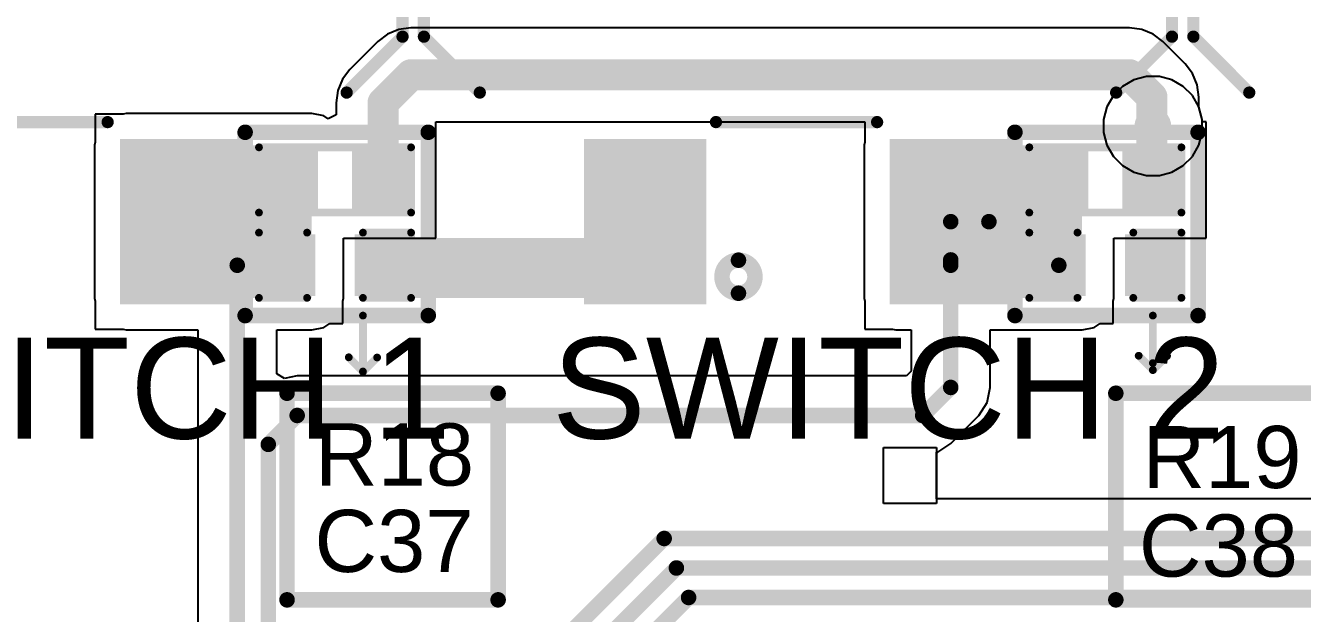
# Model space of a CAD drawing. Header units: millimetres. Extents: x 0 to 214, y 0 to 214.
# Drawn here: x 5.594 to 6.416, y 3.836 to 4.215 of the extents above; entities that cross this region are included whole.
import ezdxf

# ---------------------------------------------------------------- set-up
doc = ezdxf.new("R2010")
doc.units = ezdxf.units.MM
doc.header["$MEASUREMENT"] = 0
for name, color, linetype in [('BottomLayer', 5, 'Continuous'), ('BottomSolder', 6, 'Continuous'), ('TopLayer', 1, 'Continuous'), ('TopOverlay', 2, 'Continuous'), ('TopPaste', 8, 'Continuous'), ('TopSolder', 216, 'Continuous'), ('ViaHoleLayer', 16, 'Continuous')]:
    doc.layers.add(name, color=color, linetype=linetype)
doc.styles.add('Arial', font='', dxfattribs={"height": 0.2})
doc.styles.get('Arial').set_extended_font_data('Arial')

# ---------------------------------------------------------------- blocks, each defined once
blk = doc.blocks.new('TL3300CF160Q_387')
at = {"layer": 'TopLayer'}
for points in [[(-0.25591, 0.06299), (-0.35433, 0.06299), (-0.35433, 0.13386), (-0.25591, 0.13386)], [(0.35433, 0.06299), (0.25591, 0.06299), (0.25591, 0.13386), (0.35433, 0.13386)], [(-0.25591, -0.13386), (-0.35433, -0.13386), (-0.35433, -0.06299), (-0.25591, -0.06299)], [(0.35433, -0.13386), (0.25591, -0.13386), (0.25591, -0.06299), (0.35433, -0.06299)]]:
    blk.add_hatch(color=1, dxfattribs=at).paths.add_polyline_path(points)
at = {"layer": 'TopPaste'}
for points in [[(-0.25591, 0.06299), (-0.35433, 0.06299), (-0.35433, 0.13386), (-0.25591, 0.13386)], [(0.35433, 0.06299), (0.25591, 0.06299), (0.25591, 0.13386), (0.35433, 0.13386)], [(-0.25591, -0.13386), (-0.35433, -0.13386), (-0.35433, -0.06299), (-0.25591, -0.06299)], [(0.35433, -0.13386), (0.25591, -0.13386), (0.25591, -0.06299), (0.35433, -0.06299)]]:
    blk.add_hatch(color=8, dxfattribs=at).paths.add_polyline_path(points)
at = {"layer": 'TopSolder'}
for points in [[(-0.25191, 0.05899), (-0.35833, 0.05899), (-0.35833, 0.13786), (-0.25191, 0.13786)], [(0.35833, 0.05899), (0.25191, 0.05899), (0.25191, 0.13786), (0.35833, 0.13786)], [(-0.25191, -0.13786), (-0.35833, -0.13786), (-0.35833, -0.05899), (-0.25191, -0.05899)], [(0.35833, -0.13786), (0.25191, -0.13786), (0.25191, -0.05899), (0.35833, -0.05899)]]:
    blk.add_hatch(color=216, dxfattribs=at).paths.add_polyline_path(points)
at = {"layer": 'TopOverlay', "const_width": 0.00787}
for points in [[(-0.186, 0.241), (-0.222, 0.205)], [(-0.186, 0.241), (0.186, 0.241)], [(0.186, 0.241), (0.222, 0.205)], [(0.24202, 0.05384), (0.242, -0.055)], [(-0.24098, 0.05284), (-0.241, -0.051)], [(-0.222, -0.205), (-0.186, -0.241)], [(0.222, -0.205), (0.186, -0.241)], [(-0.186, -0.241), (0.186, -0.241)]]:
    blk.add_lwpolyline(points, dxfattribs=at)
at = {"layer": 'TopOverlay'}
for points, const_width in [([(-0.18797, 0.241, 1), (-0.18403, 0.241, 1)], 0.00394), ([(-0.18797, 0.241, 1), (-0.18403, 0.241, 1)], 0.00394), ([(0.18403, 0.241, 1), (0.18797, 0.241, 1)], 0.00394), ([(0.18403, 0.241, 1), (0.18797, 0.241, 1)], 0.00394), ([(-0.22397, 0.205, 1), (-0.22003, 0.205, 1)], 0.00394), ([(0.22003, 0.205, 1), (0.22397, 0.205, 1)], 0.00394), ([(0.24005, 0.05384, 1), (0.24398, 0.05384, 1)], 0.00394), ([(-0.32989, 0.03833, 1), (-0.35115, 0.03833, 1)], 0.01), ([(-0.24295, 0.05284, 1), (-0.23902, 0.05284, 1)], 0.00394), ([(-0.35365, 0.03833, 1), (-0.34865, 0.03833, 1)], 0.005), ([(-0.33239, 0.03833, 1), (-0.32739, 0.03833, 1)], 0.005), ([(-0.24297, -0.051, 1), (-0.23903, -0.051, 1)], 0.00394), ([(0.24003, -0.055, 1), (0.24397, -0.055, 1)], 0.00394), ([(-0.22397, -0.205, 1), (-0.22003, -0.205, 1)], 0.00394), ([(0.22003, -0.205, 1), (0.22397, -0.205, 1)], 0.00394), ([(-0.18797, -0.241, 1), (-0.18403, -0.241, 1)], 0.00394), ([(-0.18797, -0.241, 1), (-0.18403, -0.241, 1)], 0.00394), ([(0.18403, -0.241, 1), (0.18797, -0.241, 1)], 0.00394), ([(0.18403, -0.241, 1), (0.18797, -0.241, 1)], 0.00394)]:
    blk.add_lwpolyline(points, format="xyb", close=True, dxfattribs=dict(at, const_width=const_width))
blk = doc.blocks.new('TL3300CF160Q_388')
at = {"layer": 'TopLayer'}
for points in [[(-0.25591, 0.06299), (-0.35433, 0.06299), (-0.35433, 0.13386), (-0.25591, 0.13386)], [(0.35433, 0.06299), (0.25591, 0.06299), (0.25591, 0.13386), (0.35433, 0.13386)], [(-0.25591, -0.13386), (-0.35433, -0.13386), (-0.35433, -0.06299), (-0.25591, -0.06299)], [(0.35433, -0.13386), (0.25591, -0.13386), (0.25591, -0.06299), (0.35433, -0.06299)]]:
    blk.add_hatch(color=1, dxfattribs=at).paths.add_polyline_path(points)
at = {"layer": 'TopPaste'}
for points in [[(-0.25591, 0.06299), (-0.35433, 0.06299), (-0.35433, 0.13386), (-0.25591, 0.13386)], [(0.35433, 0.06299), (0.25591, 0.06299), (0.25591, 0.13386), (0.35433, 0.13386)], [(-0.25591, -0.13386), (-0.35433, -0.13386), (-0.35433, -0.06299), (-0.25591, -0.06299)], [(0.35433, -0.13386), (0.25591, -0.13386), (0.25591, -0.06299), (0.35433, -0.06299)]]:
    blk.add_hatch(color=8, dxfattribs=at).paths.add_polyline_path(points)
at = {"layer": 'TopSolder'}
for points in [[(-0.25191, 0.05899), (-0.35833, 0.05899), (-0.35833, 0.13786), (-0.25191, 0.13786)], [(0.35833, 0.05899), (0.25191, 0.05899), (0.25191, 0.13786), (0.35833, 0.13786)], [(-0.25191, -0.13786), (-0.35833, -0.13786), (-0.35833, -0.05899), (-0.25191, -0.05899)], [(0.35833, -0.13786), (0.25191, -0.13786), (0.25191, -0.05899), (0.35833, -0.05899)]]:
    blk.add_hatch(color=216, dxfattribs=at).paths.add_polyline_path(points)
at = {"layer": 'TopOverlay', "const_width": 0.00787}
for points in [[(-0.186, 0.241), (-0.222, 0.205)], [(-0.186, 0.241), (0.186, 0.241)], [(0.186, 0.241), (0.222, 0.205)], [(0.24202, 0.05384), (0.242, -0.055)], [(-0.24098, 0.05284), (-0.241, -0.051)], [(-0.222, -0.205), (-0.186, -0.241)], [(0.222, -0.205), (0.186, -0.241)], [(-0.186, -0.241), (0.186, -0.241)]]:
    blk.add_lwpolyline(points, dxfattribs=at)
at = {"layer": 'TopOverlay'}
for points, const_width in [([(-0.18797, 0.241, 1), (-0.18403, 0.241, 1)], 0.00394), ([(-0.18797, 0.241, 1), (-0.18403, 0.241, 1)], 0.00394), ([(0.18403, 0.241, 1), (0.18797, 0.241, 1)], 0.00394), ([(0.18403, 0.241, 1), (0.18797, 0.241, 1)], 0.00394), ([(-0.22397, 0.205, 1), (-0.22003, 0.205, 1)], 0.00394), ([(0.22003, 0.205, 1), (0.22397, 0.205, 1)], 0.00394), ([(0.24005, 0.05384, 1), (0.24398, 0.05384, 1)], 0.00394), ([(-0.33289, 0.03755, 1), (-0.35415, 0.03755, 1)], 0.01), ([(-0.24295, 0.05284, 1), (-0.23902, 0.05284, 1)], 0.00394), ([(-0.35665, 0.03755, 1), (-0.35165, 0.03755, 1)], 0.005), ([(-0.33539, 0.03755, 1), (-0.33039, 0.03755, 1)], 0.005), ([(-0.24297, -0.051, 1), (-0.23903, -0.051, 1)], 0.00394), ([(0.24003, -0.055, 1), (0.24397, -0.055, 1)], 0.00394), ([(-0.22397, -0.205, 1), (-0.22003, -0.205, 1)], 0.00394), ([(0.22003, -0.205, 1), (0.22397, -0.205, 1)], 0.00394), ([(-0.18797, -0.241, 1), (-0.18403, -0.241, 1)], 0.00394), ([(-0.18797, -0.241, 1), (-0.18403, -0.241, 1)], 0.00394), ([(0.18403, -0.241, 1), (0.18797, -0.241, 1)], 0.00394), ([(0.18403, -0.241, 1), (0.18797, -0.241, 1)], 0.00394)]:
    blk.add_lwpolyline(points, format="xyb", close=True, dxfattribs=dict(at, const_width=const_width))
blk = doc.blocks.new('TL3300CF160Q_389')
at = {"layer": 'TopLayer'}
for points in [[(-0.25591, 0.06299), (-0.35433, 0.06299), (-0.35433, 0.13386), (-0.25591, 0.13386)], [(0.35433, 0.06299), (0.25591, 0.06299), (0.25591, 0.13386), (0.35433, 0.13386)], [(-0.25591, -0.13386), (-0.35433, -0.13386), (-0.35433, -0.06299), (-0.25591, -0.06299)], [(0.35433, -0.13386), (0.25591, -0.13386), (0.25591, -0.06299), (0.35433, -0.06299)]]:
    blk.add_hatch(color=1, dxfattribs=at).paths.add_polyline_path(points)
at = {"layer": 'TopPaste'}
for points in [[(-0.25591, 0.06299), (-0.35433, 0.06299), (-0.35433, 0.13386), (-0.25591, 0.13386)], [(0.35433, 0.06299), (0.25591, 0.06299), (0.25591, 0.13386), (0.35433, 0.13386)], [(-0.25591, -0.13386), (-0.35433, -0.13386), (-0.35433, -0.06299), (-0.25591, -0.06299)], [(0.35433, -0.13386), (0.25591, -0.13386), (0.25591, -0.06299), (0.35433, -0.06299)]]:
    blk.add_hatch(color=8, dxfattribs=at).paths.add_polyline_path(points)
at = {"layer": 'TopSolder'}
for points in [[(-0.25191, 0.05899), (-0.35833, 0.05899), (-0.35833, 0.13786), (-0.25191, 0.13786)], [(0.35833, 0.05899), (0.25191, 0.05899), (0.25191, 0.13786), (0.35833, 0.13786)], [(-0.25191, -0.13786), (-0.35833, -0.13786), (-0.35833, -0.05899), (-0.25191, -0.05899)], [(0.35833, -0.13786), (0.25191, -0.13786), (0.25191, -0.05899), (0.35833, -0.05899)]]:
    blk.add_hatch(color=216, dxfattribs=at).paths.add_polyline_path(points)
at = {"layer": 'TopOverlay', "const_width": 0.00787}
for points in [[(-0.186, 0.241), (-0.222, 0.205)], [(-0.186, 0.241), (0.186, 0.241)], [(0.186, 0.241), (0.222, 0.205)], [(0.24202, 0.05384), (0.242, -0.055)], [(-0.24098, 0.05284), (-0.241, -0.051)], [(-0.222, -0.205), (-0.186, -0.241)], [(0.222, -0.205), (0.186, -0.241)], [(-0.186, -0.241), (0.186, -0.241)]]:
    blk.add_lwpolyline(points, dxfattribs=at)
at = {"layer": 'TopOverlay'}
for points, const_width in [([(-0.18797, 0.241, 1), (-0.18403, 0.241, 1)], 0.00394), ([(-0.18797, 0.241, 1), (-0.18403, 0.241, 1)], 0.00394), ([(0.18403, 0.241, 1), (0.18797, 0.241, 1)], 0.00394), ([(0.18403, 0.241, 1), (0.18797, 0.241, 1)], 0.00394), ([(-0.22397, 0.205, 1), (-0.22003, 0.205, 1)], 0.00394), ([(0.22003, 0.205, 1), (0.22397, 0.205, 1)], 0.00394), ([(0.24005, 0.05384, 1), (0.24398, 0.05384, 1)], 0.00394), ([(-0.33189, 0.03911, 1), (-0.35315, 0.03911, 1)], 0.01), ([(-0.24295, 0.05284, 1), (-0.23902, 0.05284, 1)], 0.00394), ([(-0.35565, 0.03911, 1), (-0.35065, 0.03911, 1)], 0.005), ([(-0.33439, 0.03911, 1), (-0.32939, 0.03911, 1)], 0.005), ([(-0.24297, -0.051, 1), (-0.23903, -0.051, 1)], 0.00394), ([(0.24003, -0.055, 1), (0.24397, -0.055, 1)], 0.00394), ([(-0.22397, -0.205, 1), (-0.22003, -0.205, 1)], 0.00394), ([(0.22003, -0.205, 1), (0.22397, -0.205, 1)], 0.00394), ([(-0.18797, -0.241, 1), (-0.18403, -0.241, 1)], 0.00394), ([(-0.18797, -0.241, 1), (-0.18403, -0.241, 1)], 0.00394), ([(0.18403, -0.241, 1), (0.18797, -0.241, 1)], 0.00394), ([(0.18403, -0.241, 1), (0.18797, -0.241, 1)], 0.00394)]:
    blk.add_lwpolyline(points, format="xyb", close=True, dxfattribs=dict(at, const_width=const_width))
blk = doc.blocks.new('RES_0603_421')
at = {"layer": 'TopLayer'}
for points in [[(-0.015, 0.0175), (-0.015, -0.0175), (-0.045, -0.0175), (-0.045, 0.0175)], [(0.045, 0.0175), (0.045, -0.0175), (0.015, -0.0175), (0.015, 0.0175)]]:
    blk.add_hatch(color=1, dxfattribs=at).paths.add_polyline_path(points)
at = {"layer": 'TopPaste'}
for points in [[(-0.015, 0.0175), (-0.015, -0.0175), (-0.045, -0.0175), (-0.045, 0.0175)], [(0.045, 0.0175), (0.045, -0.0175), (0.015, -0.0175), (0.015, 0.0175)]]:
    blk.add_hatch(color=8, dxfattribs=at).paths.add_polyline_path(points)
at = {"layer": 'TopSolder'}
for points in [[(-0.011, 0.0215), (-0.011, -0.0215), (-0.049, -0.0215), (-0.049, 0.0215)], [(0.049, 0.0215), (0.049, -0.0215), (0.011, -0.0215), (0.011, 0.0215)]]:
    blk.add_hatch(color=216, dxfattribs=at).paths.add_polyline_path(points)
at = {"layer": 'TopOverlay', "const_width": 0.005}
for points in [[(-0.049, 0.021), (0.049, 0.021)], [(-0.049, -0.021), (-0.049, 0.021)], [(0.049, -0.021), (0.049, 0.021)], [(-0.049, -0.021), (0.049, -0.021)]]:
    blk.add_lwpolyline(points, dxfattribs=at)
at = {"layer": 'TopOverlay', "const_width": 0.0025}
for points in [[(-0.05025, 0.021, 1), (-0.04775, 0.021, 1)], [(-0.05025, 0.021, 1), (-0.04775, 0.021, 1)], [(0.04775, 0.021, 1), (0.05025, 0.021, 1)], [(0.04775, 0.021, 1), (0.05025, 0.021, 1)], [(-0.05025, -0.021, 1), (-0.04775, -0.021, 1)], [(-0.05025, -0.021, 1), (-0.04775, -0.021, 1)], [(0.04775, -0.021, 1), (0.05025, -0.021, 1)], [(0.04775, -0.021, 1), (0.05025, -0.021, 1)]]:
    blk.add_lwpolyline(points, format="xyb", close=True, dxfattribs=at)
blk = doc.blocks.new('RES_0603_422')
at = {"layer": 'TopLayer'}
for points in [[(-0.015, 0.0175), (-0.015, -0.0175), (-0.045, -0.0175), (-0.045, 0.0175)], [(0.045, 0.0175), (0.045, -0.0175), (0.015, -0.0175), (0.015, 0.0175)]]:
    blk.add_hatch(color=1, dxfattribs=at).paths.add_polyline_path(points)
at = {"layer": 'TopPaste'}
for points in [[(-0.015, 0.0175), (-0.015, -0.0175), (-0.045, -0.0175), (-0.045, 0.0175)], [(0.045, 0.0175), (0.045, -0.0175), (0.015, -0.0175), (0.015, 0.0175)]]:
    blk.add_hatch(color=8, dxfattribs=at).paths.add_polyline_path(points)
at = {"layer": 'TopSolder'}
for points in [[(-0.011, 0.0215), (-0.011, -0.0215), (-0.049, -0.0215), (-0.049, 0.0215)], [(0.049, 0.0215), (0.049, -0.0215), (0.011, -0.0215), (0.011, 0.0215)]]:
    blk.add_hatch(color=216, dxfattribs=at).paths.add_polyline_path(points)
at = {"layer": 'TopOverlay', "const_width": 0.005}
for points in [[(-0.049, -0.021), (-0.049, 0.021)], [(-0.049, 0.021), (0.049, 0.021)], [(0.049, -0.021), (0.049, 0.021)], [(-0.049, -0.021), (0.049, -0.021)]]:
    blk.add_lwpolyline(points, dxfattribs=at)
at = {"layer": 'TopOverlay', "const_width": 0.0025}
for points in [[(-0.05025, 0.021, 1), (-0.04775, 0.021, 1)], [(-0.05025, 0.021, 1), (-0.04775, 0.021, 1)], [(0.04775, 0.021, 1), (0.05025, 0.021, 1)], [(0.04775, 0.021, 1), (0.05025, 0.021, 1)], [(-0.05025, -0.021, 1), (-0.04775, -0.021, 1)], [(-0.05025, -0.021, 1), (-0.04775, -0.021, 1)], [(0.04775, -0.021, 1), (0.05025, -0.021, 1)], [(0.04775, -0.021, 1), (0.05025, -0.021, 1)]]:
    blk.add_lwpolyline(points, format="xyb", close=True, dxfattribs=at)
blk = doc.blocks.new('C__0603_458')
at = {"layer": 'TopLayer'}
for points in [[(-0.015, 0.0175), (-0.015, -0.0175), (-0.045, -0.0175), (-0.045, 0.0175)], [(0.045, 0.0175), (0.045, -0.0175), (0.015, -0.0175), (0.015, 0.0175)]]:
    blk.add_hatch(color=1, dxfattribs=at).paths.add_polyline_path(points)
at = {"layer": 'TopPaste'}
for points in [[(-0.015, 0.0175), (-0.015, -0.0175), (-0.045, -0.0175), (-0.045, 0.0175)], [(0.045, 0.0175), (0.045, -0.0175), (0.015, -0.0175), (0.015, 0.0175)]]:
    blk.add_hatch(color=8, dxfattribs=at).paths.add_polyline_path(points)
at = {"layer": 'TopSolder'}
for points in [[(-0.01264, 0.01986), (-0.01264, -0.01986), (-0.04736, -0.01986), (-0.04736, 0.01986)], [(0.04736, 0.01986), (0.04736, -0.01986), (0.01264, -0.01986), (0.01264, 0.01986)]]:
    blk.add_hatch(color=216, dxfattribs=at).paths.add_polyline_path(points)
at = {"layer": 'TopOverlay', "const_width": 0.005}
for points in [[(-0.018, 0.021), (-0.049, 0.021)], [(-0.049, 0.021), (-0.049, -0.021)], [(0.049, 0.021), (0.018, 0.021)], [(0.049, 0.021), (0.049, -0.021)], [(-0.018, -0.021), (-0.049, -0.021)], [(0.049, -0.021), (0.018, -0.021)]]:
    blk.add_lwpolyline(points, dxfattribs=at)
at = {"layer": 'TopOverlay', "const_width": 0.0025}
for points in [[(-0.05025, 0.021, 1), (-0.04775, 0.021, 1)], [(-0.05025, 0.021, 1), (-0.04775, 0.021, 1)], [(-0.01925, 0.021, 1), (-0.01675, 0.021, 1)], [(0.01675, 0.021, 1), (0.01925, 0.021, 1)], [(0.04775, 0.021, 1), (0.05025, 0.021, 1)], [(0.04775, 0.021, 1), (0.05025, 0.021, 1)], [(-0.05025, -0.021, 1), (-0.04775, -0.021, 1)], [(-0.05025, -0.021, 1), (-0.04775, -0.021, 1)], [(-0.01925, -0.021, 1), (-0.01675, -0.021, 1)], [(0.01675, -0.021, 1), (0.01925, -0.021, 1)], [(0.04775, -0.021, 1), (0.05025, -0.021, 1)], [(0.04775, -0.021, 1), (0.05025, -0.021, 1)]]:
    blk.add_lwpolyline(points, format="xyb", close=True, dxfattribs=at)
blk = doc.blocks.new('C__0603_459')
at = {"layer": 'TopLayer'}
for points in [[(-0.015, 0.0175), (-0.015, -0.0175), (-0.045, -0.0175), (-0.045, 0.0175)], [(0.045, 0.0175), (0.045, -0.0175), (0.015, -0.0175), (0.015, 0.0175)]]:
    blk.add_hatch(color=1, dxfattribs=at).paths.add_polyline_path(points)
at = {"layer": 'TopPaste'}
for points in [[(-0.015, 0.0175), (-0.015, -0.0175), (-0.045, -0.0175), (-0.045, 0.0175)], [(0.045, 0.0175), (0.045, -0.0175), (0.015, -0.0175), (0.015, 0.0175)]]:
    blk.add_hatch(color=8, dxfattribs=at).paths.add_polyline_path(points)
at = {"layer": 'TopSolder'}
for points in [[(-0.01264, 0.01986), (-0.01264, -0.01986), (-0.04736, -0.01986), (-0.04736, 0.01986)], [(0.04736, 0.01986), (0.04736, -0.01986), (0.01264, -0.01986), (0.01264, 0.01986)]]:
    blk.add_hatch(color=216, dxfattribs=at).paths.add_polyline_path(points)
at = {"layer": 'TopOverlay', "const_width": 0.005}
for points in [[(-0.018, 0.021), (-0.049, 0.021)], [(-0.049, 0.021), (-0.049, -0.021)], [(0.049, 0.021), (0.018, 0.021)], [(0.049, 0.021), (0.049, -0.021)], [(-0.018, -0.021), (-0.049, -0.021)], [(0.049, -0.021), (0.018, -0.021)]]:
    blk.add_lwpolyline(points, dxfattribs=at)
at = {"layer": 'TopOverlay', "const_width": 0.0025}
for points in [[(-0.05025, 0.021, 1), (-0.04775, 0.021, 1)], [(-0.05025, 0.021, 1), (-0.04775, 0.021, 1)], [(-0.01925, 0.021, 1), (-0.01675, 0.021, 1)], [(0.01675, 0.021, 1), (0.01925, 0.021, 1)], [(0.04775, 0.021, 1), (0.05025, 0.021, 1)], [(0.04775, 0.021, 1), (0.05025, 0.021, 1)], [(-0.05025, -0.021, 1), (-0.04775, -0.021, 1)], [(-0.05025, -0.021, 1), (-0.04775, -0.021, 1)], [(-0.01925, -0.021, 1), (-0.01675, -0.021, 1)], [(0.01675, -0.021, 1), (0.01925, -0.021, 1)], [(0.04775, -0.021, 1), (0.05025, -0.021, 1)], [(0.04775, -0.021, 1), (0.05025, -0.021, 1)]]:
    blk.add_lwpolyline(points, format="xyb", close=True, dxfattribs=at)

msp = doc.modelspace()

# ---------------------------------------------------------------- hatches: boundary and pattern name
at = {"layer": 'BottomLayer'}
h = msp.add_hatch(color=5, dxfattribs=at)
edge = h.paths.add_edge_path()
edge.add_arc((6.31987, 4.15003), 0.01181, 0, 360)
h = msp.add_hatch(color=5, dxfattribs=at)
edge = h.paths.add_edge_path()
edge.add_arc((5.879, 4.059), 0.01181, 0, 360)
h = msp.add_hatch(color=5, dxfattribs=at)
edge = h.paths.add_edge_path()
edge.add_arc((5.927, 4.059), 0.01181, 0, 360)
at = {"layer": 'BottomSolder'}
h = msp.add_hatch(color=6, dxfattribs=at)
edge = h.paths.add_edge_path()
edge.add_arc((6.31987, 4.15003), 0.00591, 0, 360)
at = {"layer": 'TopLayer'}
h = msp.add_hatch(color=1, dxfattribs=at)
edge = h.paths.add_edge_path()
edge.add_arc((6.31987, 4.15003), 0.01181, 0, 360)
for points in [[(5.65841, 4.03922), (5.77792, 4.03922), (5.77792, 4.13765), (5.65841, 4.13765)], [(6.15419, 4.03922), (6.27427, 4.03922), (6.27427, 4.13765), (6.15419, 4.13765)], [(5.80792, 4.03922), (6.02821, 4.03922), (6.02821, 4.0779), (5.80792, 4.0779)]]:
    msp.add_hatch(color=1, dxfattribs=at).paths.add_polyline_path(points)
h = msp.add_hatch(color=1, dxfattribs=at)
edge = h.paths.add_edge_path()
edge.add_arc((5.879, 4.059), 0.01181, 0, 360)
h = msp.add_hatch(color=1, dxfattribs=at)
edge = h.paths.add_edge_path()
edge.add_arc((5.927, 4.059), 0.01181, 0, 360)
at = {"layer": 'TopSolder'}
h = msp.add_hatch(color=216, dxfattribs=at)
edge = h.paths.add_edge_path()
edge.add_arc((6.31987, 4.15003), 0.00591, 0, 360)
at = {"layer": 'ViaHoleLayer'}
h = msp.add_hatch(color=16, dxfattribs=at)
edge = h.paths.add_edge_path()
edge.add_arc((6.31987, 4.15003), 0.00591, 0, 360)
h = msp.add_hatch(color=16, dxfattribs=at)
edge = h.paths.add_edge_path()
edge.add_arc((5.879, 4.059), 0.00591, 0, 360)
h = msp.add_hatch(color=16, dxfattribs=at)
edge = h.paths.add_edge_path()
edge.add_arc((5.927, 4.059), 0.00591, 0, 360)

# ---------------------------------------------------------------- linework, layer by layer
at = {"layer": 'BottomLayer'}
for p, q in [((6.30759, 4.17968), (6.30034, 4.17549)), ((6.31568, 4.18185), (6.30759, 4.17968)), ((6.32406, 4.18185), (6.31568, 4.18185)), ((6.33215, 4.17968), (6.32406, 4.18185)), ((6.3394, 4.17549), (6.33215, 4.17968)), ((6.30034, 4.17549), (6.29441, 4.16957)), ((6.34532, 4.16957), (6.3394, 4.17549)), ((6.29441, 4.16957), (6.29022, 4.16231)), ((6.34951, 4.16231), (6.34532, 4.16957)), ((6.29022, 4.16231), (6.28806, 4.15422)), ((6.35168, 4.15422), (6.34951, 4.16231)), ((6.28806, 4.15422), (6.28806, 4.14585)), ((6.35168, 4.14585), (6.35168, 4.15422)), ((6.28806, 4.14585), (6.29022, 4.13776)), ((6.34951, 4.13776), (6.35168, 4.14585)), ((6.29022, 4.13776), (6.29441, 4.1305)), ((6.29441, 4.1305), (6.30034, 4.12458)), ((6.3394, 4.12458), (6.34532, 4.1305)), ((6.34532, 4.1305), (6.34951, 4.13776)), ((6.30034, 4.12458), (6.30759, 4.12039)), ((6.33215, 4.12039), (6.3394, 4.12458)), ((6.30759, 4.12039), (6.31568, 4.11822)), ((6.31568, 4.11822), (6.32406, 4.11822)), ((6.32406, 4.11822), (6.33215, 4.12039))]:
    msp.add_line(p, q, dxfattribs=at)
at = {"layer": 'TopLayer'}
for p, q in [((5.84187, 4.21329), (5.83404, 4.21226)), ((6.30487, 4.21329), (5.84187, 4.21329)), ((6.3127, 4.21226), (6.30487, 4.21329)), ((5.82047, 4.20443), (5.80247, 4.18643)), ((5.82674, 4.20924), (5.82047, 4.20443)), ((5.82047, 4.20443), (5.82047, 4.20443)), ((5.83404, 4.21226), (5.82674, 4.20924)), ((6.32, 4.20924), (6.3127, 4.21226)), ((6.32626, 4.20443), (6.32, 4.20924)), ((6.34067, 4.19003), (6.32626, 4.20443)), ((6.34548, 4.18376), (6.34067, 4.19003)), ((5.79766, 4.18016), (5.79464, 4.17287)), ((5.80247, 4.18643), (5.79766, 4.18016)), ((6.3485, 4.17646), (6.34548, 4.18376)), ((5.79464, 4.17287), (5.79361, 4.16503)), ((6.34953, 4.16863), (6.3485, 4.17646)), ((5.79361, 4.16503), (5.79361, 4.15723)), ((6.34953, 4.16223), (6.34953, 4.16863)), ((5.65644, 4.15765), (5.63841, 4.15765)), ((5.63841, 4.15765), (5.63841, 4.13962)), ((5.65841, 4.15804), (5.65644, 4.15765)), ((5.77792, 4.15804), (5.65841, 4.15804)), ((5.78572, 4.15649), (5.77792, 4.15804)), ((5.78861, 4.15456), (5.78572, 4.15649)), ((5.79361, 4.15723), (5.78861, 4.15456)), ((6.35168, 4.15422), (6.34953, 4.16223)), ((5.85792, 4.0778), (5.85792, 4.15278)), ((5.85792, 4.15278), (6.13419, 4.15278)), ((6.13419, 4.15278), (6.13419, 4.13962)), ((6.35168, 4.1528), (6.35168, 4.15422)), ((6.35427, 4.1528), (6.35168, 4.1528)), ((6.35427, 4.0778), (6.35427, 4.1528)), ((5.63841, 4.13962), (5.63802, 4.13765)), ((6.13419, 4.13962), (6.1338, 4.13765)), ((5.63802, 4.13765), (5.63802, 4.03922)), ((6.1338, 4.13765), (6.1338, 4.03922)), ((5.79831, 4.03922), (5.79831, 4.0778)), ((5.79831, 4.0778), (5.85792, 4.0778)), ((6.29467, 4.03922), (6.29467, 4.0778)), ((6.29467, 4.0778), (6.35427, 4.0778)), ((5.63802, 4.03922), (5.63841, 4.03725)), ((5.63841, 4.03725), (5.63841, 4.01922)), ((5.79792, 4.03725), (5.79831, 4.03922)), ((5.79792, 4.0229), (5.79792, 4.03725)), ((6.1338, 4.03922), (6.13419, 4.03725)), ((6.13419, 4.03725), (6.13419, 4.01922)), ((6.29427, 4.03725), (6.29467, 4.03922)), ((6.29427, 4.0229), (6.29427, 4.03725)), ((5.63841, 4.01922), (5.65644, 4.01922)), ((5.65644, 4.01922), (5.65841, 4.01883)), ((5.65841, 4.01883), (5.70443, 4.01883)), ((5.70443, 4.01883), (5.70443, 2.86464)), ((5.75541, 3.99055), (5.75541, 4.01883)), ((5.75541, 4.01883), (5.77792, 4.01883)), ((5.77792, 4.01883), (5.78572, 4.02038)), ((5.78572, 4.02038), (5.78948, 4.0229)), ((5.78948, 4.0229), (5.79792, 4.0229)), ((6.13419, 4.01922), (6.15222, 4.01922)), ((6.15222, 4.01922), (6.15419, 4.01883)), ((6.15419, 4.01883), (6.16414, 4.01883)), ((6.16414, 4.01883), (6.16414, 3.99229)), ((6.21511, 3.98174), (6.21511, 4.01883)), ((6.21511, 4.01883), (6.27427, 4.01883)), ((6.27427, 4.01883), (6.28208, 4.02038)), ((6.28208, 4.02038), (6.28584, 4.0229)), ((6.28584, 4.0229), (6.29427, 4.0229)), ((5.76041, 3.98758), (5.75541, 3.99055)), ((6.16414, 3.99229), (6.16103, 3.98919)), ((5.76854, 3.98919), (5.76041, 3.98758)), ((6.16103, 3.98919), (5.76854, 3.98919)), ((6.21317, 3.97198), (6.21511, 3.98174)), ((6.20765, 3.96371), (6.21317, 3.97198)), ((6.18962, 3.94568), (6.20765, 3.96371)), ((6.14629, 3.90701), (6.14629, 3.94299)), ((6.14629, 3.94299), (6.18051, 3.94299)), ((6.18051, 3.94299), (6.18051, 3.90701)), ((6.18135, 3.94015), (6.18962, 3.94568)), ((6.18051, 3.93999), (6.18135, 3.94015)), ((6.18051, 3.91), (6.18051, 3.93999)), ((6.75948, 3.91), (6.18051, 3.91)), ((6.18051, 3.90701), (6.14629, 3.90701))]:
    msp.add_line(p, q, dxfattribs=at)
for points, const_width in [([(5.82387, 4.16503), (5.84187, 4.18303)], 0.02), ([(5.84187, 4.18303), (6.30487, 4.18303)], 0.02), ([(6.30487, 4.18303), (6.31927, 4.16863)], 0.02), ([(5.82387, 4.1153), (5.82387, 4.16503)], 0.02), ([(6.31927, 4.1153), (6.31927, 4.16863)], 0.02), ([(6.18963, 4.06383), (6.21423, 4.08844)], 0.01), ([(6.18963, 4.06383), (6.18963, 4.08844)], 0.01), ([(5.72992, 2.85409), (5.72992, 4.0604)], 0.01), ([(6.18963, 4.0604), (6.18963, 4.06383)], 0.01), ([(6.18963, 4.0604), (6.25927, 4.0604)], 0.01), ([(6.18963, 3.98174), (6.18963, 4.0604)], 0.01), ([(6.17159, 3.9637), (6.18963, 3.98174)], 0.01), ([(5.74992, 3.94509), (5.76854, 3.9637)], 0.01), ([(5.76854, 3.9637), (6.17159, 3.9637)], 0.01), ([(5.74992, 2.8458), (5.74992, 3.94509)], 0.01), ([(5.90287, 3.78237), (6.005, 3.88451)], 0.01), ([(6.005, 3.88451), (6.77004, 3.88451)], 0.01), ([(5.92187, 3.7745), (6.01287, 3.86551)], 0.01), ([(6.01287, 3.86551), (6.77791, 3.86551)], 0.01), ([(5.94087, 3.76663), (6.02074, 3.84651)], 0.01), ([(6.02074, 3.84651), (6.78578, 3.84651)], 0.01)]:
    msp.add_lwpolyline(points, dxfattribs=dict(at, const_width=const_width))
for points, const_width in [([(5.83687, 4.18303, 1), (5.84687, 4.18303, 1)], 0.01), ([(5.83687, 4.18303, 1), (5.84687, 4.18303, 1)], 0.01), ([(6.29987, 4.18303, 1), (6.30987, 4.18303, 1)], 0.01), ([(6.29987, 4.18303, 1), (6.30987, 4.18303, 1)], 0.01), ([(5.81887, 4.16503, 1), (5.82887, 4.16503, 1)], 0.01), ([(5.81887, 4.16503, 1), (5.82887, 4.16503, 1)], 0.01), ([(6.31427, 4.16863, 1), (6.32427, 4.16863, 1)], 0.01), ([(6.31427, 4.16863, 1), (6.32427, 4.16863, 1)], 0.01), ([(5.81887, 4.1153, 1), (5.82887, 4.1153, 1)], 0.01), ([(6.31427, 4.1153, 1), (6.32427, 4.1153, 1)], 0.01), ([(6.18713, 4.08844, 1), (6.19213, 4.08844, 1)], 0.005), ([(6.21173, 4.08844, 1), (6.21673, 4.08844, 1)], 0.005), ([(5.72742, 4.0604, 1), (5.73242, 4.0604, 1)], 0.005), ([(6.18713, 4.06383, 1), (6.19213, 4.06383, 1)], 0.005), ([(6.18713, 4.06383, 1), (6.19213, 4.06383, 1)], 0.005), ([(6.18713, 4.06383, 1), (6.19213, 4.06383, 1)], 0.005), ([(6.18713, 4.0604, 1), (6.19213, 4.0604, 1)], 0.005), ([(6.18713, 4.0604, 1), (6.19213, 4.0604, 1)], 0.005), ([(6.18713, 4.0604, 1), (6.19213, 4.0604, 1)], 0.005), ([(6.25677, 4.0604, 1), (6.26177, 4.0604, 1)], 0.005), ([(6.18713, 3.98174, 1), (6.19213, 3.98174, 1)], 0.005), ([(6.18713, 3.98174, 1), (6.19213, 3.98174, 1)], 0.005), ([(5.76604, 3.9637, 1), (5.77104, 3.9637, 1)], 0.005), ([(5.76604, 3.9637, 1), (5.77104, 3.9637, 1)], 0.005), ([(6.16909, 3.9637, 1), (6.17409, 3.9637, 1)], 0.005), ([(6.16909, 3.9637, 1), (6.17409, 3.9637, 1)], 0.005), ([(5.74742, 3.94509, 1), (5.75242, 3.94509, 1)], 0.005), ([(5.74742, 3.94509, 1), (5.75242, 3.94509, 1)], 0.005), ([(6.0025, 3.88451, 1), (6.0075, 3.88451, 1)], 0.005), ([(6.0025, 3.88451, 1), (6.0075, 3.88451, 1)], 0.005), ([(6.01037, 3.86551, 1), (6.01537, 3.86551, 1)], 0.005), ([(6.01037, 3.86551, 1), (6.01537, 3.86551, 1)], 0.005), ([(6.01824, 3.84651, 1), (6.02324, 3.84651, 1)], 0.005), ([(6.01824, 3.84651, 1), (6.02324, 3.84651, 1)], 0.005)]:
    msp.add_lwpolyline(points, format="xyb", close=True, dxfattribs=dict(at, const_width=const_width))
at = {"layer": 'TopOverlay'}
for points, const_width in [([(5.735, 4.146), (5.853, 4.146)], 0.01), ([(5.735, 4.028), (5.735, 4.146)], 0.01), ([(5.853, 4.028), (5.853, 4.146)], 0.01), ([(6.231, 4.146), (6.349, 4.146)], 0.01), ([(6.231, 4.028), (6.231, 4.146)], 0.01), ([(6.349, 4.028), (6.349, 4.146)], 0.01), ([(5.735, 4.028), (5.853, 4.028)], 0.01), ([(6.231, 4.028), (6.349, 4.028)], 0.01), ([(5.81092, 3.992), (5.81092, 4.028)], 0.005), ([(6.31987, 3.99744), (6.31987, 4.028)], 0.005), ([(5.80178, 4.00114), (5.81092, 3.992)], 0.005), ([(5.81092, 3.99187), (5.82006, 4.00101)], 0.005), ([(6.31073, 4.00214), (6.31987, 3.993)], 0.005), ([(6.31987, 3.99287), (6.329, 4.00201)], 0.005), ([(5.762, 3.978), (5.898, 3.978)], 0.01), ([(5.762, 3.845), (5.762, 3.978)], 0.01), ([(5.898, 3.845), (5.898, 3.978)], 0.01), ([(6.296, 3.978), (6.432, 3.978)], 0.01), ([(6.296, 3.845), (6.296, 3.978)], 0.01), ([(5.762, 3.845), (5.898, 3.845)], 0.01), ([(6.296, 3.845), (6.432, 3.845)], 0.01)]:
    msp.add_lwpolyline(points, dxfattribs=dict(at, const_width=const_width))
for points, const_width in [([(5.7325, 4.146, 1), (5.7375, 4.146, 1)], 0.005), ([(5.7325, 4.146, 1), (5.7375, 4.146, 1)], 0.005), ([(5.8505, 4.146, 1), (5.8555, 4.146, 1)], 0.005), ([(5.8505, 4.146, 1), (5.8555, 4.146, 1)], 0.005), ([(6.2285, 4.146, 1), (6.2335, 4.146, 1)], 0.005), ([(6.2285, 4.146, 1), (6.2335, 4.146, 1)], 0.005), ([(6.3465, 4.146, 1), (6.3515, 4.146, 1)], 0.005), ([(6.3465, 4.146, 1), (6.3515, 4.146, 1)], 0.005), ([(5.7325, 4.028, 1), (5.7375, 4.028, 1)], 0.005), ([(5.7325, 4.028, 1), (5.7375, 4.028, 1)], 0.005), ([(5.8505, 4.028, 1), (5.8555, 4.028, 1)], 0.005), ([(5.8505, 4.028, 1), (5.8555, 4.028, 1)], 0.005), ([(6.2285, 4.028, 1), (6.2335, 4.028, 1)], 0.005), ([(6.2285, 4.028, 1), (6.2335, 4.028, 1)], 0.005), ([(6.3465, 4.028, 1), (6.3515, 4.028, 1)], 0.005), ([(6.3465, 4.028, 1), (6.3515, 4.028, 1)], 0.005), ([(5.80967, 4.028, 1), (5.81217, 4.028, 1)], 0.0025), ([(6.31862, 4.028, 1), (6.32112, 4.028, 1)], 0.0025), ([(5.80053, 4.00114, 1), (5.80303, 4.00114, 1)], 0.0025), ([(5.81881, 4.00101, 1), (5.82131, 4.00101, 1)], 0.0025), ([(6.30948, 4.00214, 1), (6.31198, 4.00214, 1)], 0.0025), ([(6.31862, 3.99744, 1), (6.32112, 3.99744, 1)], 0.0025), ([(6.32775, 4.00201, 1), (6.33025, 4.00201, 1)], 0.0025), ([(5.80967, 3.992, 1), (5.81217, 3.992, 1)], 0.0025), ([(5.80967, 3.992, 1), (5.81217, 3.992, 1)], 0.0025), ([(5.80967, 3.99187, 1), (5.81217, 3.99187, 1)], 0.0025), ([(6.31862, 3.993, 1), (6.32112, 3.993, 1)], 0.0025), ([(6.31862, 3.99287, 1), (6.32112, 3.99287, 1)], 0.0025), ([(5.7595, 3.978, 1), (5.7645, 3.978, 1)], 0.005), ([(5.7595, 3.978, 1), (5.7645, 3.978, 1)], 0.005), ([(5.8955, 3.978, 1), (5.9005, 3.978, 1)], 0.005), ([(5.8955, 3.978, 1), (5.9005, 3.978, 1)], 0.005), ([(6.2935, 3.978, 1), (6.2985, 3.978, 1)], 0.005), ([(6.2935, 3.978, 1), (6.2985, 3.978, 1)], 0.005), ([(5.7595, 3.845, 1), (5.7645, 3.845, 1)], 0.005), ([(5.7595, 3.845, 1), (5.7645, 3.845, 1)], 0.005), ([(5.8955, 3.845, 1), (5.9005, 3.845, 1)], 0.005), ([(5.8955, 3.845, 1), (5.9005, 3.845, 1)], 0.005), ([(6.2935, 3.845, 1), (6.2985, 3.845, 1)], 0.005), ([(6.2935, 3.845, 1), (6.2985, 3.845, 1)], 0.005)]:
    msp.add_lwpolyline(points, format="xyb", close=True, dxfattribs=dict(at, const_width=const_width))

# ---------------------------------------------------------------- block references
for name, p, rotation in [('TL3300CF160Q_388', (5.59542, 4.39355), 90), ('TL3300CF160Q_387', (6.0912, 4.39355), 90), ('TL3300CF160Q_389', (6.58698, 4.39355), 90), ('C__0603_459', (5.79292, 4.0604), 180), ('C__0603_458', (6.28927, 4.0604), 180)]:
    msp.add_blockref(name, p, dxfattribs=dict(rotation=rotation))
for name, p in [('RES_0603_422', (5.79292, 4.1153)), ('RES_0603_421', (6.28927, 4.1153))]:
    msp.add_blockref(name, p)

# ---------------------------------------------------------------- texts
at = {"layer": 'TopOverlay', "style": 'Arial'}
for s, p in [('SWITCH 1', (5.43387, 3.9488)), ('SWITCH 2', (5.93265, 3.9488))]:
    msp.add_text(s, height=0.065, rotation=360, dxfattribs=at).set_placement(p)
for s, p in [('R18', (5.78001, 3.91858)), ('R19', (6.31319, 3.91696)), ('C37', (5.77968, 3.86294)), ('C38', (6.31086, 3.85996))]:
    msp.add_text(s, height=0.04, dxfattribs=at).set_placement(p)

doc.saveas('drawing.dxf')
